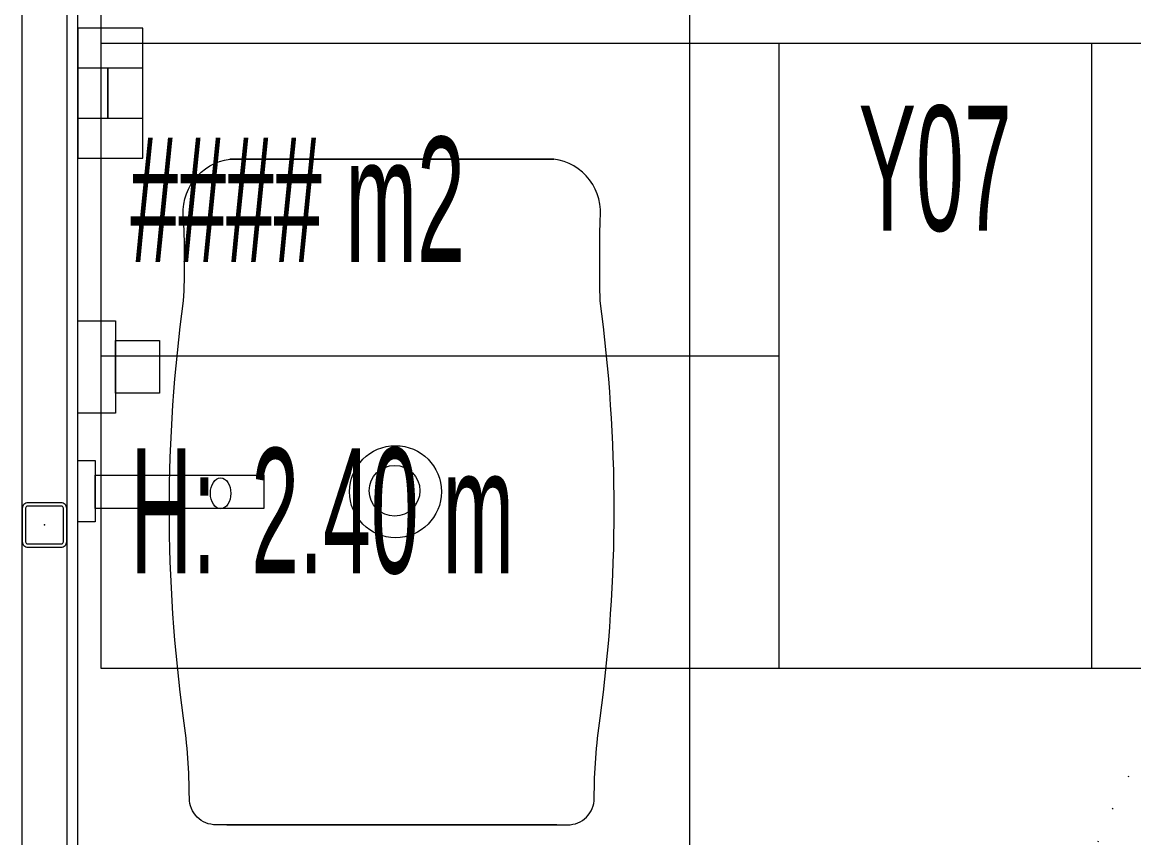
# Model space of a CAD drawing. Extents: x -1073 to 35213, y -1180 to 6950.
# Drawn here: x 31240.8 to 31340.8, y 3319.2 to 3392.6 of the extents above; entities that cross this region are included whole.
import ezdxf
from ezdxf.enums import TextEntityAlignment as Align

# ---------------------------------------------------------------- set-up
doc = ezdxf.new("R2010")
doc.units = 0
doc.header["$LTSCALE"] = 25
doc.linetypes.add('DOT2', pattern=[0.125, 0, -0.125])
doc.layers.get('0').update_dxf_attribs({"color": 9, "lineweight": 9})
for name, color, linetype, lineweight in [('05V', 9, 'Continuous', 9), ('10', 9, 'Continuous', 9), ('11', 9, 'Continuous', 9), ('20', 9, 'DOT2', 9), ('21_MAHAL', 9, 'Continuous', 9), ('33', 9, 'BATTING', 9)]:
    doc.layers.add(name, color=color, linetype=linetype, lineweight=lineweight)
doc.styles.add('Arial', font='arial.ttf', dxfattribs={"height": 2.5})
doc.styles.add('MuuM_TEXT-STANDART', font='ARIALN.TTF')
doc.linetypes.add('BATTING', pattern='A,0.0001,-0.1,[134,ltypeshp.shx,S=0.1,R=0,X=-0.1,Y=0],-0.2,[134,ltypeshp.shx,S=0.1,R=180,X=0.1,Y=0],-0.1', length=0.4001)

# ---------------------------------------------------------------- blocks, each defined once
blk = doc.blocks.new('sıvı sabunluk plan')
for points in [[(5.85, 1.3), (0, 1.3), (0, 13), (5.85, 13), (5.85, 1.3)], [(3.15, 4.9), (0, 4.9), (0, 9.4), (3.15, 9.4), (3.15, 4.9)], [(5.85, 4.9), (3.15, 4.9), (3.15, 9.4), (5.85, 9.4), (5.85, 4.9)]]:
    blk.add_lwpolyline(points)
blk = doc.blocks.new('LAVABO BATARYA PLAN')
at = {"layer": '05V'}
for points in [[(0, 0), (5.5, 0), (5.5, -1.56), (0, -1.56)], [(9.769, 0), (18.068, 0), (18.068, -3.386), (9.769, -3.386)], [(1.175, -1.56), (4.181, -1.56), (4.181, -16.738), (1.175, -16.738)], [(11.552, -3.386), (16.284, -3.386), (16.284, -7.353), (11.552, -7.353)]]:
    blk.add_lwpolyline(points, close=True, dxfattribs=at)
blk = doc.blocks.new('Group-398-1')
at = {"lineweight": 0, "flags": 128}
blk.add_lwpolyline([(384774.17063, 69367.60539), (384774.17063, 69368.15539), (384775.37063, 69368.15539), (384775.37063, 69367.60539)], close=True, dxfattribs=at)
blk.add_lwpolyline([(384775.37063, 69367.60539), (384774.17063, 69367.60539), (384774.17063, 69368.15539), (384775.37063, 69368.15539)], close=True)
for points in [[(384775.04198, 69367.73948), (384775.04198, 69368.04591, 0.414214), (384775.018, 69368.06989, -0.035809), (384774.94599, 69368.07505, 0.067889), (384774.57064, 69368.07505, -0.002456), (384774.49798, 69368.07505, 0.418149), (384774.44309, 69368.03342), (384774.44309, 69367.74217)], [(384775.04198, 69368.03611), (384775.04198, 69367.72968, -0.414214), (384775.018, 69367.7057, 0.035809), (384774.94599, 69367.70054, -0.067889), (384774.57064, 69367.70054, 0.025966), (384774.49798, 69367.70054, -0.418149), (384774.44309, 69367.74217), (384774.44309, 69368.03342)]]:
    blk.add_lwpolyline(points, format="xyb")
for centre, radius in [((384774.74229, 69367.89111), 0.04136), ((384774.74145, 69367.89027), 0.02279)]:
    blk.add_circle(centre, radius)
blk.add_ellipse((384774.74378, 69367.73383), major_axis=(0.01381, 0), ratio=0.667081)
at = {"xscale": 0.01, "yscale": 0.01, "zscale": 0.01, "rotation": 180}
blk.add_blockref('LAVABO BATARYA PLAN', (384774.76926, 69367.60539), dxfattribs=at)
at = {"layer": '05V', "extrusion": (0, 0, -1), "xscale": 0.01, "yscale": 0.01, "zscale": -0.01, "rotation": 270}
blk.add_blockref('sıvı sabunluk plan', (-384774.45529, 69367.66389), dxfattribs=at)
blk = doc.blocks.new('Prf-40x40')
for points in [[(1.5, -2), (-1.5, -2, -0.414214), (-2, -1.5), (-2, 1.5, -0.414214), (-1.5, 2), (1.5, 2, -0.414214), (2, 1.5), (2, -1.5, -0.414214)], [(1.5, -1.7), (-1.5, -1.7, -0.414214), (-1.7, -1.5), (-1.7, 1.5, -0.414214), (-1.5, 1.7), (1.5, 1.7, -0.414214), (1.7, 1.5), (1.7, -1.5, -0.414214)]]:
    blk.add_lwpolyline(points, format="xyb", close=True)
blk.add_point((0, 0))
blk = doc.blocks.new('P-AH-01-10')
at = {"layer": '20'}
blk.add_arc((-9.182, -13.217), 82.288, 179.91894, 269.41676, dxfattribs=at)
blk = doc.blocks.new('0_roomno2')
blk.add_lwpolyline([(19.375, -10.5), (0, -10.5), (0, 0), (19.375, 0)], close=True)
for points in [[(0, -3), (19.375, -3)], [(8.125, -3), (8.125, -10.5)], [(11.875, -3), (11.875, -10.5)], [(0, -6.75), (8.125, -6.75)]]:
    blk.add_lwpolyline(points)
at = {"style": 'MuuM_TEXT-STANDART', "width": 0.6}
blk.add_text('H:', height=1.5, dxfattribs=at).set_placement((0.35, -8.608), align=Align.MIDDLE_LEFT)
at = {"style": 'Arial'}
blk.add_attdef('ODANO', (0, 1.17), '', height=2, dxfattribs=at)
blk.add_attdef('MEKANADI', text='', height=2, dxfattribs=at).set_placement((0.35, -3), align=Align.BOTTOM_LEFT)
at = {"style": 'MuuM_TEXT-STANDART', "width": 0.6}
for tag, p in [('YER01', (10, -4.5)), ('TAVAN01', (13.75, -4.5)), ('DUVAR01', (17.5, -4.5)), ('YER02', (10, -6.75)), ('TAVAN02', (13.75, -6.75)), ('DUVAR02', (17.5, -6.75)), ('YER03', (10, -9)), ('TAVAN03', (13.75, -9)), ('DUVAR03', (17.5, -9))]:
    blk.add_attdef(tag, text='', height=1.5, dxfattribs=at).set_placement(p, align=Align.MIDDLE_CENTER)
for tag, p in [('M2', (0.35, -4.875)), ('TEMIZTAVANYUKSEKLIGI', (1.8, -8.608))]:
    blk.add_attdef(tag, text='', height=1.5, dxfattribs=at).set_placement(p, align=Align.MIDDLE_LEFT)

msp = doc.modelspace()

# ---------------------------------------------------------------- linework, layer by layer
at = {"layer": '11'}
msp.add_lwpolyline([(31244.838, 3287.431), (31245.838, 3287.431), (31245.838, 3457.5), (31244.838, 3457.5)], close=True, dxfattribs=at)
at = {"layer": '33', "ltscale": 0.3}
msp.add_lwpolyline([(31240.838, 3287.531), (31240.838, 3457.331)], dxfattribs=at)

# ---------------------------------------------------------------- block references
at = {"layer": '05V', "xscale": 100, "yscale": 100, "zscale": 100, "rotation": 270}
msp.add_blockref('Group-398-1', (-6905514.703, 38480824.556), dxfattribs=at)
at = {"layer": '10', "rotation": 270}
msp.add_blockref('P-AH-01-10', (31426.738, 3277.921), dxfattribs=at)
at = {"layer": '10', "xscale": -1, "rotation": 90}
msp.add_blockref('Prf-40x40', (31242.838, 3347.331), dxfattribs=at)
at = {"layer": '21_MAHAL'}
ref = msp.add_blockref('0_roomno2', (31247.937, 3413.176), dxfattribs=dict(at, xscale=7.5, yscale=7.5, zscale=7.5))
ref.add_attrib('M2', '#### m2', dxfattribs={"layer": '0', "height": 11.25, "style": 'MuuM_TEXT-STANDART', "width": 0.6}).set_placement((31250.562, 3376.614), align=Align.MIDDLE_LEFT)
ref.add_attrib('TEMIZTAVANYUKSEKLIGI', '2.40 m', dxfattribs={"layer": '0', "height": 11.25, "style": 'MuuM_TEXT-STANDART', "width": 0.6}).set_placement((31261.437, 3348.617), align=Align.MIDDLE_LEFT)
ref.add_attrib('YER01', 'Y07', dxfattribs={"layer": '0', "height": 11.25, "style": 'MuuM_TEXT-STANDART', "width": 0.6}).set_placement((31322.937, 3379.426), align=Align.MIDDLE_CENTER)

doc.saveas('drawing.dxf')
